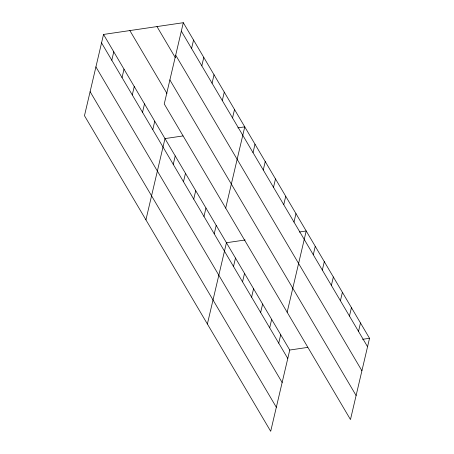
<?xml version="1.0" encoding="UTF-8"?>
<svg xmlns="http://www.w3.org/2000/svg" width="454" height="454" viewBox="0 0 454 454"><rect width="100%" height="100%" fill="white"/><g stroke="black" fill="none" stroke-linecap="round" stroke-linejoin="round"><path stroke-width="0.68" d="M103.529 34.447L84.472 115.708L270.692 431.3L289.754 350.04L103.529 34.447L183.308 22.7L369.528 338.292L350.471 419.553L164.246 103.96L183.308 22.7M111.797 60.24L113.772 51.801M122.035 77.6L124.016 69.161M132.279 94.954L134.259 86.521M142.522 112.314L144.503 103.875M152.765 129.668L154.74 121.235M145.927 219.855L164.984 138.589L182.996 135.939M191.571 48.493L193.546 40.06M173.246 164.388L175.227 155.949M201.809 65.853L203.789 57.414M183.49 181.742L185.47 173.309M212.052 83.207L214.033 74.774M193.733 199.102L195.714 190.663M222.295 100.567L224.276 92.128M203.977 216.456L205.951 208.023M232.539 117.927L234.519 109.488M214.22 233.816L216.195 225.377M225.7 208.108L244.757 126.848L237.834 127.863M207.382 323.997L226.438 242.737L245.143 239.984M253.02 152.64L255 144.202M233.504 266.504L235.484 258.065M263.263 169.995L265.244 161.562M242.549 281.832L244.53 273.393M273.507 187.354L275.487 178.916M251.595 297.16L253.576 288.721M283.75 204.714L285.731 196.276M260.641 312.488L262.622 304.049M293.993 222.068L295.968 213.635M269.687 327.816L271.662 319.378M278.733 343.145L280.708 334.712M287.155 312.256L306.212 230.99L299.282 232.011M313.277 254.756L315.258 246.318M322.323 270.085L324.304 261.646M331.369 285.413L333.349 276.974M340.415 300.741L342.395 292.308M349.461 316.069L351.436 307.636M358.507 331.397L360.482 322.964M289.754 350.04L307.767 347.384M362.598 339.314L369.528 338.292M181.328 31.139L367.553 346.725M175.692 55.167L361.912 370.759M156.982 26.576L175.346 57.698M169.881 79.932L356.106 395.519M129.855 30.571L166.941 93.416M101.554 42.88L287.774 358.473M95.913 66.914L282.138 382.506M90.108 91.674L276.333 407.266"/></g></svg>
